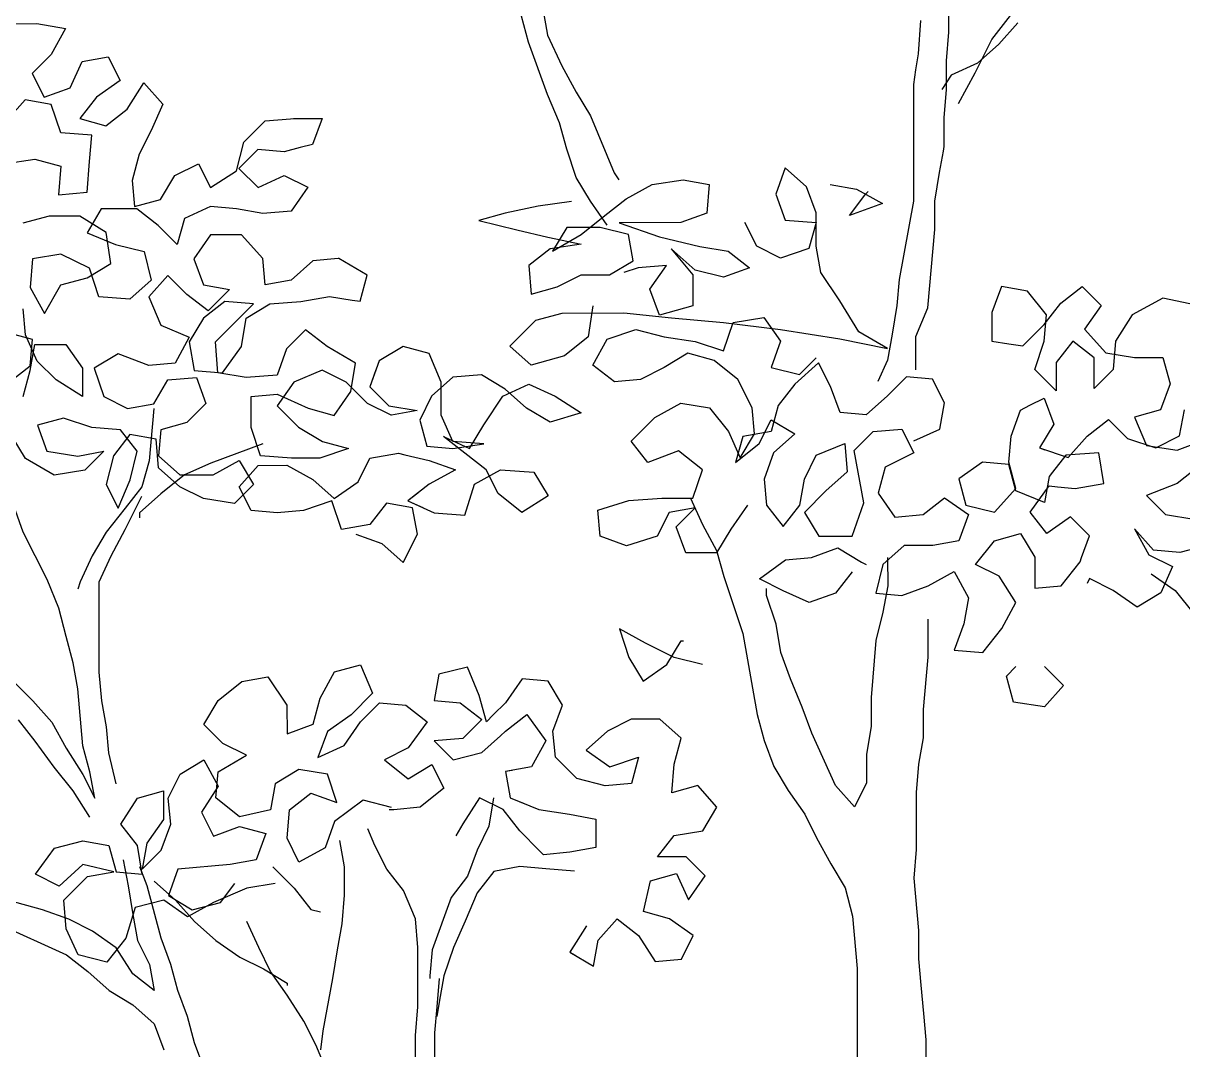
# Model space of a CAD drawing. Header units: millimetres. Extents: x 61831 to 121408, y 302 to 24841.
# Drawn here: x 98009 to 98848, y 6361 to 7103 of the extents above; entities that cross this region are included whole.
import ezdxf

# ---------------------------------------------------------------- set-up
doc = ezdxf.new("R2010")
doc.units = ezdxf.units.MM

# ---------------------------------------------------------------- blocks, each defined once
blk = doc.blocks.new('A$C299802A9')
at = {"color": 66, "true_color": 0x638500}
for p, q in [((1536.16, 3838.86), (1536.01, 4010.75)), ((1515.53, 3847.44), (1513.83, 3823.37)), ((1567.11, 3833.73), (1580.84, 3850.93)), ((1586, 3845.78), (1572.27, 3830.3)), ((1534.46, 3818.23), (1536.16, 3838.86)), ((1555.1, 3809.66), (1567.11, 3833.73)), ((1572.27, 3830.3), (1556.81, 3816.54)), ((1513.83, 3823.37), (1512.06, 3811.8)), ((1534.48, 3797.61), (1534.46, 3818.23)), ((1556.81, 3816.54), (1537.91, 3807.92)), ((1537.91, 3807.92), (1531.04, 3797.6)), ((1543.09, 3787.3), (1555.1, 3809.66)), ((1532.78, 3776.98), (1534.48, 3797.61)), ((1532.8, 3756.35), (1532.78, 3776.98)), ((1532.15, 3752.78), (1532.8, 3756.35)), ((1574.15, 3654.98), (1569.66, 3642.6)), ((1593.06, 3651.56), (1574.15, 3654.98)), ((1606.82, 3634.38), (1593.06, 3651.56)), ((1617.13, 3642.99), (1632.59, 3655.03)), ((1632.59, 3655.03), (1646.35, 3641.29)), ((1605.11, 3627.51), (1617.13, 3642.99)), ((1691.04, 3646.49), (1668.7, 3634.44)), ((1715.11, 3641.36), (1691.04, 3646.49)), ((1605.12, 3615.47), (1606.82, 3634.38)), ((1646.35, 3641.29), (1634.34, 3624.09)), ((1668.7, 3634.44), (1656.69, 3615.52)), ((1589.66, 3612.02), (1605.11, 3627.51)), ((1634.34, 3624.09), (1649.82, 3606.92)), ((1579.55, 3613.57), (1589.66, 3612.02)), ((1598.27, 3594.84), (1605.12, 3615.47)), ((1625.75, 3615.49), (1613.73, 3600.01)), ((1641.23, 3603.47), (1625.75, 3615.49)), ((1656.69, 3615.52), (1654.99, 3594.89)), ((1641.25, 3581.13), (1641.23, 3603.47)), ((1649.82, 3606.92), (1670.45, 3603.5)), ((1670.45, 3603.5), (1691.08, 3603.52)), ((1691.08, 3603.52), (1696.25, 3584.62)), ((1613.75, 3579.38), (1598.27, 3594.84)), ((1613.73, 3600.01), (1613.75, 3579.38)), ((1654.99, 3594.89), (1641.25, 3581.13)), ((1696.25, 3584.62), (1689.39, 3565.7)), ((1594.72, 3568.99), (1605.16, 3574.22)), ((1605.16, 3574.22), (1612.05, 3555.32)), ((1636.12, 3546.75), (1651.58, 3558.79)), ((1651.58, 3558.79), (1665.35, 3545.05)), ((1689.39, 3565.7), (1670.49, 3560.53)), ((1670.49, 3560.53), (1679.1, 3539.91)), ((1703.16, 3546.81), (1706.58, 3565.72)), ((1612.05, 3555.32), (1601.76, 3538.12)), ((1622.39, 3531.26), (1636.12, 3546.75)), ((1665.35, 3545.05), (1685.98, 3538.2)), ((1685.98, 3538.2), (1703.16, 3546.81)), ((1701.45, 3536.49), (1723.79, 3545.11)), ((1601.76, 3538.12), (1622.39, 3531.26)), ((1644.73, 3534.72), (1620.67, 3532.98)), ((1648.19, 3512.38), (1644.73, 3534.72)), ((1679.1, 3539.91), (1701.45, 3536.49)), ((1620.67, 3532.98), (1611.15, 3520.72)), ((1718.65, 3526.2), (1701.47, 3512.43)), ((1614.78, 3510.08), (1627.57, 3508.92)), ((1627.57, 3508.92), (1648.19, 3512.38)), ((1701.47, 3512.43), (1679.14, 3503.81)), ((1679.14, 3503.81), (1692.9, 3490.08)), ((1624.15, 3488.29), (1622.57, 3487.19)), ((1637.91, 3474.56), (1624.15, 3488.29)), ((1692.9, 3490.08), (1713.53, 3486.66)), ((1684.33, 3464.29), (1670.56, 3479.74)), ((1670.56, 3479.74), (1680.89, 3460.84)), ((1632.22, 3458.85), (1637.91, 3474.56)), ((1723.86, 3467.76), (1703.24, 3462.58)), ((1680.89, 3460.84), (1698.09, 3452.27)), ((1703.24, 3462.58), (1684.33, 3464.29)), ((1698.09, 3452.27), (1689.51, 3433.35)), ((1637.94, 3443.62), (1636.22, 3440.18)), ((1655.13, 3435.04), (1637.94, 3443.62)), ((1682.63, 3447.1), (1699.82, 3435.08)), ((1672.33, 3423.02), (1655.13, 3435.04)), ((1689.51, 3433.35), (1672.33, 3423.02)), ((1699.82, 3435.08), (1713.59, 3417.9))]:
    blk.add_line(p, q, dxfattribs=at)
at = {"color": 58, "true_color": 0x4d6600}
for p, q in [((1242.22, 3855.78), (1245.68, 3836.88)), ((1231.93, 3831.71), (1226.76, 3850.61)), ((1245.68, 3836.88), (1256.01, 3814.54)), ((1245.72, 3793.91), (1231.93, 3831.71)), ((1256.01, 3814.54), (1266.34, 3795.64)), ((1512.06, 3811.8), (1510.42, 3801.02)), ((1254.33, 3773.29), (1245.72, 3793.91)), ((1266.34, 3795.64), (1276.67, 3778.46)), ((1510.42, 3801.02), (1510.49, 3716.8)), ((1276.67, 3778.46), (1293.9, 3737.23)), ((1059.58, 3776.36), (1061.81, 3776.55)), ((1061.81, 3776.55), (1082.44, 3776.57)), ((1082.44, 3776.57), (1075.58, 3757.65)), ((1259.5, 3754.38), (1254.33, 3773.29)), ((1075.58, 3757.65), (1066.71, 3755.43)), ((1266.4, 3733.76), (1259.5, 3754.38)), ((1529.38, 3737.44), (1532.15, 3752.78)), ((1293.9, 3737.23), (1297.34, 3732.07)), ((1417.65, 3740.78), (1410.79, 3721.86)), ((1433.13, 3727.04), (1417.65, 3740.78)), ((1525.96, 3716.81), (1529.38, 3737.44)), ((1276.73, 3716.59), (1266.4, 3733.76)), ((1302.51, 3718.33), (1321.41, 3728.66)), ((1321.41, 3728.66), (1343.75, 3732.12)), ((1343.75, 3732.12), (1362.66, 3728.7)), ((1362.66, 3728.7), (1360.96, 3708.07)), ((1440.03, 3708.14), (1433.13, 3727.04)), ((1450.32, 3728.78), (1469.23, 3725.36)), ((1287.05, 3706.28), (1302.51, 3718.33)), ((1410.79, 3721.86), (1417.69, 3702.96)), ((1464.09, 3706.44), (1476.11, 3721.92)), ((1469.23, 3725.36), (1488.15, 3715.06)), ((1476.11, 3721.92), (1477.83, 3723.64)), ((1238.92, 3713.11), (1214.86, 3707.93)), ((1262.98, 3716.57), (1238.92, 3713.11)), ((1288.78, 3699.41), (1276.73, 3716.59)), ((1488.15, 3715.06), (1464.09, 3706.44)), ((1510.49, 3716.8), (1500.23, 3660.07)), ((1525.98, 3696.19), (1525.96, 3716.81)), ((1214.86, 3707.93), (1195.95, 3702.76)), ((1195.95, 3702.76), (1223.46, 3695.91)), ((1269.87, 3692.52), (1287.05, 3706.28)), ((1360.96, 3708.07), (1342.06, 3701.18)), ((1417.69, 3702.96), (1440.03, 3701.27)), ((1440.05, 3684.08), (1440.03, 3708.14)), ((1223.46, 3695.91), (1245.81, 3690.77)), ((1259.56, 3697.66), (1249.26, 3680.46)), ((1283.62, 3697.68), (1259.56, 3697.66)), ((1304.25, 3692.55), (1283.62, 3697.68)), ((1342.06, 3701.18), (1297.37, 3701.13)), ((1297.37, 3701.13), (1326.6, 3690.85)), ((1397.08, 3684.04), (1388.47, 3701.22)), ((1440.03, 3701.27), (1434.89, 3682.35)), ((1520.88, 3639.46), (1525.98, 3696.19)), ((1245.81, 3690.77), (1269.88, 3685.64)), ((1269.88, 3685.64), (1247.54, 3682.18)), ((1249.26, 3680.46), (1269.87, 3692.52)), ((1307.71, 3673.64), (1304.25, 3692.55)), ((1326.6, 3690.85), (1355.82, 3684)), ((1247.54, 3682.18), (1232.08, 3670.14)), ((1352.4, 3666.81), (1335.2, 3682.26)), ((1335.2, 3682.26), (1350.69, 3663.37)), ((1355.82, 3684), (1376.45, 3680.58)), ((1376.45, 3680.58), (1391.94, 3668.56)), ((1414.27, 3675.46), (1397.08, 3684.04)), ((1434.89, 3682.35), (1414.27, 3675.46)), ((1443.5, 3665.17), (1440.05, 3684.08)), ((1094.57, 3675.17), (1094.05, 3675.12)), ((1115.2, 3663.15), (1094.57, 3675.17)), ((1232.08, 3670.14), (1233.82, 3649.51)), ((1290.53, 3663.31), (1307.71, 3673.64)), ((1311.15, 3668.49), (1300.84, 3665.04)), ((1331.77, 3670.23), (1311.15, 3668.49)), ((1319.76, 3653.03), (1331.77, 3670.23)), ((1391.94, 3668.56), (1373.03, 3661.67)), ((1110.06, 3644.24), (1115.2, 3663.15)), ((1252.72, 3654.68), (1269.9, 3663.29)), ((1269.9, 3663.29), (1290.53, 3663.31)), ((1350.69, 3663.37), (1350.71, 3641.02)), ((1373.03, 3661.67), (1352.4, 3666.81)), ((1457.27, 3644.56), (1443.5, 3665.17)), ((1500.23, 3660.07), (1498.53, 3641.16)), ((1233.82, 3649.51), (1252.72, 3654.68)), ((1326.65, 3634.13), (1319.76, 3653.03)), ((1104.25, 3645.13), (1110.06, 3644.24)), ((1471.05, 3622.23), (1457.27, 3644.56)), ((1237.27, 3630.61), (1256.17, 3635.78)), ((1256.17, 3635.78), (1300.87, 3635.82)), ((1278.52, 3640.96), (1275.1, 3618.61)), ((1300.87, 3635.82), (1335.25, 3632.41)), ((1350.71, 3641.02), (1326.65, 3634.13)), ((1498.53, 3641.16), (1495.11, 3620.53)), ((1512.3, 3618.83), (1520.88, 3639.46)), ((1569.66, 3642.6), (1567.29, 3636.06)), ((1567.29, 3636.06), (1567.31, 3615.44)), ((1218.38, 3611.68), (1237.27, 3630.61)), ((1335.25, 3632.41), (1373.06, 3629.01)), ((1373.06, 3629.01), (1414.32, 3623.89)), ((1373.08, 3608.39), (1379.94, 3629.02)), ((1379.94, 3629.02), (1402.28, 3632.48)), ((1402.28, 3632.48), (1414.33, 3615.3)), ((1275.1, 3618.61), (1257.92, 3604.84)), ((1288.85, 3616.9), (1309.47, 3623.8)), ((1309.47, 3623.8), (1330.1, 3618.66)), ((1330.1, 3618.66), (1352.45, 3615.24)), ((1414.32, 3623.89), (1457.3, 3617.06)), ((1491.68, 3610.21), (1471.05, 3622.23)), ((1495.11, 3620.53), (1491.69, 3601.62)), ((1512.32, 3594.76), (1512.3, 3618.83)), ((1141.03, 3611.61), (1123.85, 3601.28)), ((1159.95, 3606.47), (1141.03, 3611.61)), ((1233.86, 3597.94), (1218.38, 3611.68)), ((1278.55, 3597.99), (1288.85, 3616.9)), ((1352.45, 3615.24), (1373.08, 3608.39)), ((1414.33, 3615.3), (1407.47, 3596.38)), ((1457.3, 3617.06), (1491.68, 3610.21)), ((1567.31, 3615.44), (1579.55, 3613.57)), ((1123.85, 3601.28), (1117, 3582.37)), ((1168.56, 3585.85), (1159.95, 3606.47)), ((1257.92, 3604.84), (1233.86, 3597.94)), ((1347.3, 3606.64), (1330.12, 3596.31)), ((1366.21, 3601.5), (1347.3, 3606.64)), ((1383.41, 3587.77), (1366.21, 3601.5)), ((1428.1, 3591.25), (1440.12, 3603.29)), ((1491.69, 3601.62), (1484.83, 3586.14)), ((1294.04, 3585.97), (1278.55, 3597.99)), ((1330.12, 3596.31), (1312.94, 3587.7)), ((1407.47, 3596.38), (1428.1, 3591.25)), ((1441.84, 3599.85), (1424.67, 3584.37)), ((1450.45, 3582.67), (1441.84, 3599.85)), ((1177.15, 3589.3), (1161.69, 3575.53)), ((1168.58, 3561.79), (1168.56, 3585.85)), ((1197.77, 3591.04), (1177.15, 3589.3)), ((1214.97, 3580.74), (1197.77, 3591.04)), ((1213.26, 3575.58), (1232.16, 3584.19)), ((1232.16, 3584.19), (1251.07, 3575.62)), ((1312.94, 3587.7), (1294.04, 3585.97)), ((1393.75, 3567.15), (1383.41, 3587.77)), ((1424.67, 3584.37), (1412.65, 3568.89)), ((1505.45, 3589.6), (1491.71, 3575.84)), ((1524.36, 3587.9), (1505.45, 3589.6)), ((1532.97, 3570.72), (1524.36, 3587.9)), ((1117, 3582.37), (1130.76, 3568.63)), ((1199.53, 3554.94), (1213.26, 3575.58)), ((1230.45, 3567), (1214.97, 3580.74)), ((1251.07, 3575.62), (1269.99, 3563.6)), ((1457.35, 3563.77), (1450.45, 3582.67)), ((1491.71, 3575.84), (1476.26, 3562.07)), ((1130.76, 3568.63), (1151.39, 3565.21)), ((1161.69, 3575.53), (1153.11, 3558.34)), ((1323.28, 3560.21), (1342.18, 3570.54)), ((1342.18, 3570.54), (1362.81, 3567.12)), ((1395.48, 3548.25), (1393.75, 3567.15)), ((1412.65, 3568.89), (1407.51, 3549.98)), ((1529.55, 3551.81), (1532.97, 3570.72)), ((1587.98, 3565.61), (1594.72, 3568.99)), ((1151.39, 3565.21), (1132.63, 3561.78)), ((1177.19, 3542.89), (1168.58, 3561.79)), ((1247.65, 3556.7), (1230.45, 3567)), ((1269.99, 3563.6), (1247.65, 3556.7)), ((1306.11, 3543.01), (1323.28, 3560.21)), ((1362.81, 3567.12), (1376.57, 3549.95)), ((1476.26, 3562.07), (1457.35, 3563.77)), ((1581.12, 3546.7), (1587.98, 3565.61)), ((1153.11, 3558.34), (1158.29, 3539.43)), ((1189.23, 3537.74), (1199.53, 3554.94)), ((1398.93, 3541.37), (1407.51, 3558.57)), ((1407.51, 3558.57), (1424.7, 3548.27)), ((1481.42, 3550.04), (1502.05, 3551.78)), ((1502.05, 3551.78), (1510.66, 3534.6)), ((1510.65, 3543.19), (1529.55, 3551.81)), ((1201.28, 3522.28), (1170.31, 3546.32)), ((1170.31, 3546.32), (1189.23, 3537.74)), ((1199.54, 3541.19), (1177.19, 3542.89)), ((1318.15, 3527.55), (1306.11, 3543.01)), ((1376.57, 3549.95), (1385.19, 3531.05)), ((1386.89, 3546.52), (1381.75, 3527.61)), ((1385.19, 3531.05), (1395.48, 3548.25)), ((1407.51, 3549.98), (1386.89, 3546.52)), ((1424.7, 3548.27), (1409.25, 3534.51)), ((1467.69, 3536.28), (1481.42, 3550.04)), ((1579.42, 3527.79), (1581.12, 3546.7)), ((1158.29, 3539.43), (1177.2, 3537.73)), ((1177.2, 3537.73), (1199.54, 3541.19)), ((1340.49, 3536.16), (1318.15, 3527.55)), ((1357.69, 3522.43), (1340.49, 3536.16)), ((1381.75, 3527.61), (1398.93, 3541.37)), ((1409.25, 3534.51), (1402.39, 3515.59)), ((1440.19, 3532.82), (1460.81, 3541.43)), ((1460.81, 3541.43), (1462.54, 3520.81)), ((1474.6, 3498.47), (1467.69, 3536.28)), ((1510.66, 3534.6), (1490.04, 3524.27)), ((1603.97, 3541.82), (1601.76, 3538.12)), ((1601.76, 3538.12), (1605.67, 3536.82)), ((1142.37, 3533.18), (1160.02, 3529.12)), ((1160.02, 3529.12), (1178.93, 3522.26)), ((1431.61, 3515.62), (1440.19, 3532.82)), ((1560.51, 3527.77), (1543.33, 3515.72)), ((1579.42, 3526.07), (1560.51, 3527.77)), ((1584.59, 3508.88), (1579.42, 3527.79)), ((1584.6, 3507.17), (1579.42, 3526.07)), ((1178.93, 3522.26), (1160.03, 3511.93)), ((1192.69, 3511.96), (1211.59, 3522.29)), ((1209.89, 3505.1), (1201.28, 3522.28)), ((1211.59, 3522.29), (1235.65, 3520.6)), ((1235.65, 3520.6), (1245.98, 3503.42)), ((1350.83, 3501.8), (1357.69, 3522.43)), ((1462.54, 3520.81), (1447.09, 3507.04)), ((1490.04, 3524.27), (1484.9, 3505.36)), ((1608.65, 3517.5), (1605.23, 3498.59)), ((1611.15, 3520.72), (1608.65, 3517.5)), ((1160.03, 3511.93), (1144.57, 3499.89)), ((1185.84, 3489.61), (1192.69, 3511.96)), ((1402.39, 3515.59), (1404.12, 3496.69)), ((1428.19, 3496.71), (1431.61, 3515.62)), ((1543.33, 3515.72), (1548.51, 3496.82)), ((1569.14, 3491.68), (1584.59, 3508.88)), ((1594.92, 3491.71), (1608.66, 3510.63)), ((1608.66, 3510.63), (1614.78, 3510.08)), ((1227.09, 3491.37), (1209.89, 3505.1)), ((1245.98, 3503.42), (1227.09, 3491.37)), ((1282.09, 3493.14), (1304.43, 3500.03)), ((1304.43, 3500.03), (1328.49, 3501.78)), ((1328.49, 3501.78), (1350.83, 3501.8)), ((1349.12, 3501.79), (1357.73, 3482.89)), ((1447.09, 3507.04), (1431.63, 3491.56)), ((1484.9, 3505.36), (1496.95, 3488.18)), ((1517.58, 3489.92), (1533.03, 3501.96)), ((1533.03, 3501.96), (1550.23, 3489.95)), ((1605.23, 3498.59), (1584.6, 3507.17)), ((1144.57, 3499.89), (1163.49, 3491.31)), ((1283.82, 3474.23), (1282.09, 3493.14)), ((1352.56, 3494.92), (1333.66, 3491.47)), ((1338.82, 3481.16), (1352.56, 3494.92)), ((1390.37, 3496.68), (1378.36, 3479.48)), ((1404.12, 3496.69), (1416.17, 3481.23)), ((1416.17, 3481.23), (1428.19, 3496.71)), ((1466.02, 3474.4), (1474.6, 3498.47)), ((1548.51, 3496.82), (1569.14, 3491.68)), ((1606.97, 3476.25), (1594.92, 3491.71)), ((1163.49, 3491.31), (1185.84, 3489.61)), ((1333.66, 3491.47), (1325.08, 3474.27)), ((1431.63, 3491.56), (1441.96, 3474.38)), ((1496.95, 3488.18), (1517.58, 3489.92)), ((1550.23, 3489.95), (1543.38, 3471.03)), ((1622.57, 3487.19), (1606.97, 3476.25)), ((1345.71, 3462.26), (1338.82, 3481.16)), ((1357.73, 3482.89), (1368.06, 3464)), ((1378.36, 3479.48), (1368.06, 3462.28)), ((1569.16, 3471.06), (1588.06, 3476.23)), ((1588.06, 3476.23), (1598.39, 3459.05)), ((1302.74, 3467.37), (1283.82, 3474.23)), ((1325.08, 3474.27), (1302.74, 3467.37)), ((1441.96, 3474.38), (1466.02, 3474.4)), ((1503.84, 3467.56), (1488.39, 3453.79)), ((1524.47, 3467.58), (1503.84, 3467.56)), ((1543.38, 3471.03), (1524.47, 3467.58)), ((1555.42, 3453.85), (1569.16, 3471.06)), ((1368.06, 3462.28), (1345.71, 3462.26)), ((1368.06, 3464), (1373.23, 3445.09)), ((1417.91, 3457.17), (1436.82, 3458.9)), ((1436.82, 3458.9), (1455.72, 3465.8)), ((1455.72, 3465.8), (1472.92, 3455.5)), ((1491.82, 3458.95), (1491.84, 3438.33)), ((1598.39, 3459.05), (1598.41, 3436.71)), ((1631.05, 3455.64), (1632.22, 3458.85)), ((1399.02, 3443.4), (1417.91, 3457.17)), ((1472.92, 3455.5), (1476.36, 3453.78)), ((1488.39, 3453.79), (1483.25, 3433.16)), ((1572.62, 3445.28), (1555.42, 3453.85)), ((1617.32, 3438.44), (1631.05, 3455.64)), ((1373.23, 3445.09), (1387.02, 3403.85)), ((1416.21, 3434.82), (1399.02, 3443.4)), ((1466.05, 3448.62), (1454.03, 3433.14)), ((1521.06, 3438.35), (1539.96, 3448.68)), ((1539.96, 3448.68), (1550.29, 3429.79)), ((1584.67, 3426.38), (1572.62, 3445.28)), ((1637.62, 3442.98), (1636.22, 3440.18)), ((1404.18, 3431.37), (1404.18, 3436.53)), ((1435.13, 3426.24), (1416.21, 3434.82)), ((1454.03, 3433.14), (1435.13, 3426.24)), ((1483.25, 3433.16), (1502.16, 3431.46)), ((1491.84, 3438.33), (1488.42, 3419.42)), ((1502.16, 3431.46), (1521.06, 3438.35)), ((1598.41, 3436.71), (1617.32, 3438.44)), ((1411.08, 3410.75), (1404.18, 3431.37)), ((1550.29, 3429.79), (1546.87, 3410.88)), ((1574.37, 3407.46), (1584.67, 3426.38)), ((1488.42, 3419.42), (1483.28, 3398.79)), ((1414.54, 3390.13), (1411.08, 3410.75)), ((1521.11, 3386.79), (1521.08, 3414.29)), ((1546.87, 3410.88), (1540.01, 3391.96)), ((1316.55, 3396.91), (1297.64, 3407.21)), ((1297.64, 3407.21), (1304.53, 3386.59)), ((1387.02, 3403.85), (1390.48, 3384.95)), ((1560.64, 3390.26), (1574.37, 3407.46)), ((1337.19, 3386.62), (1316.55, 3396.91)), ((1332.04, 3381.46), (1342.34, 3398.66)), ((1342.34, 3398.66), (1344.05, 3398.66)), ((1483.28, 3398.79), (1479.88, 3357.53)), ((1540.01, 3391.96), (1560.64, 3390.26)), ((1304.53, 3386.59), (1314.86, 3369.41)), ((1357.82, 3381.48), (1337.19, 3386.62)), ((1390.48, 3384.95), (1393.93, 3364.33)), ((1421.43, 3371.23), (1414.54, 3390.13)), ((1517.7, 3348.97), (1521.11, 3386.79)), ((1314.86, 3369.41), (1332.04, 3381.46)), ((1577.84, 3373.09), (1584.71, 3379.97)), ((1605.34, 3379.99), (1619.1, 3366.25)), ((1227.2, 3371.05), (1215.18, 3353.85)), ((1246.11, 3369.35), (1227.2, 3371.05)), ((1256.43, 3352.17), (1246.11, 3369.35)), ((1430.04, 3350.61), (1421.43, 3371.23)), ((1583.02, 3354.19), (1577.84, 3373.09)), ((1619.1, 3366.25), (1605.36, 3350.77)), ((1393.93, 3364.33), (1397.39, 3345.42)), ((1479.88, 3357.53), (1479.9, 3336.9)), ((1215.18, 3353.85), (1206.41, 3345.06)), ((1249.58, 3333.25), (1256.43, 3352.17)), ((1436.93, 3331.71), (1430.04, 3350.61)), ((1517.72, 3328.34), (1517.7, 3348.97)), ((1605.36, 3350.77), (1583.02, 3354.19)), ((1215.2, 3333.22), (1230.66, 3345.27)), ((1230.66, 3345.27), (1244.43, 3326.37)), ((1306.29, 3341.9), (1289.11, 3333.29)), ((1326.92, 3341.92), (1306.29, 3341.9)), ((1342.4, 3328.18), (1326.92, 3341.92)), ((1397.39, 3345.42), (1402.56, 3326.52)), ((1211.56, 3329.94), (1215.2, 3333.22)), ((1251.31, 3314.35), (1249.58, 3333.25)), ((1289.11, 3333.29), (1273.65, 3319.53)), ((1479.9, 3336.9), (1476.48, 3316.27)), ((1244.43, 3326.37), (1234.13, 3307.46)), ((1337.26, 3309.27), (1342.4, 3328.18)), ((1402.56, 3326.52), (1409.45, 3307.62)), ((1454.16, 3293.91), (1436.93, 3331.71)), ((1514.3, 3309.43), (1517.72, 3328.34)), ((1273.65, 3319.53), (1290.85, 3307.51)), ((1476.48, 3316.27), (1476.5, 3295.65)), ((1234.13, 3307.46), (1215.23, 3304)), ((1266.8, 3298.89), (1251.31, 3314.35)), ((1290.85, 3307.51), (1311.47, 3314.4)), ((1311.47, 3314.4), (1306.33, 3295.49)), ((1335.56, 3288.64), (1337.26, 3309.27)), ((1409.45, 3307.62), (1419.78, 3290.44)), ((1512.6, 3288.8), (1514.3, 3309.43)), ((1215.23, 3304), (1218.68, 3285.1)), ((1287.43, 3293.76), (1266.8, 3298.89)), ((1306.33, 3295.49), (1287.43, 3293.76)), ((1354.46, 3293.82), (1335.56, 3288.64)), ((1368.23, 3278.36), (1354.46, 3293.82)), ((1419.78, 3290.44), (1431.83, 3273.26)), ((1467.92, 3278.45), (1454.16, 3293.91)), ((1476.5, 3295.65), (1467.92, 3278.45)), ((1218.68, 3285.1), (1239.32, 3276.52)), ((1512.64, 3247.55), (1512.6, 3288.8)), ((1239.32, 3276.52), (1261.66, 3273.11)), ((1357.93, 3261.16), (1368.23, 3278.36)), ((1261.66, 3273.11), (1280.57, 3269.68)), ((1280.57, 3269.68), (1280.59, 3249.06)), ((1431.83, 3273.26), (1440.44, 3256.08)), ((1325.29, 3242.22), (1337.31, 3257.7)), ((1337.31, 3257.7), (1357.93, 3261.16)), ((1280.59, 3249.06), (1261.69, 3245.6)), ((1440.44, 3256.08), (1450.77, 3237.18)), ((1242.78, 3243.87), (1239.86, 3246.78)), ((1261.69, 3245.6), (1242.78, 3243.87)), ((1345.92, 3242.24), (1325.29, 3242.22)), ((1359.68, 3228.5), (1345.92, 3242.24)), ((1510.94, 3226.92), (1512.64, 3247.55)), ((1244.51, 3233.56), (1244.36, 3233.57)), ((1265.14, 3231.86), (1244.51, 3233.56)), ((1450.77, 3237.18), (1461.1, 3220)), ((1315.01, 3202.68), (1320.15, 3225.03)), ((1320.15, 3225.03), (1339.05, 3230.2)), ((1339.05, 3230.2), (1347.66, 3211.31)), ((1347.66, 3211.31), (1359.68, 3228.5)), ((1514.41, 3189.11), (1510.94, 3226.92)), ((1461.1, 3220), (1466.28, 3199.38)), ((1333.92, 3197.54), (1315.01, 3202.68)), ((1466.28, 3199.38), (1469.75, 3161.57)), ((1273.77, 3192.33), (1261.75, 3173.41)), ((1282.37, 3182.02), (1296.11, 3197.51)), ((1296.11, 3197.51), (1311.59, 3185.49)), ((1351.12, 3185.53), (1333.92, 3197.54)), ((1278.95, 3163.11), (1282.37, 3182.02)), ((1311.59, 3185.49), (1323.64, 3166.59)), ((1342.55, 3168.33), (1351.12, 3185.53)), ((1514.43, 3168.49), (1514.41, 3189.11)), ((1261.75, 3173.41), (1278.95, 3163.11)), ((1323.64, 3166.59), (1342.55, 3168.33)), ((1516.17, 3149.58), (1514.43, 3168.49)), ((1469.75, 3161.57), (1469.85, 3053.28)), ((1517.91, 3128.96), (1516.17, 3149.58)), ((1519.64, 3110.05), (1517.91, 3128.96)), ((1519.7, 3048.17), (1519.64, 3110.05))]:
    blk.add_line(p, q, dxfattribs=at)
at = {"color": 68, "true_color": 0x415700}
for p, q in [((855.49, 3845.11), (876.11, 3845.13)), ((876.11, 3845.13), (896.74, 3841.71)), ((896.74, 3841.71), (886.45, 3822.8)), ((886.45, 3822.8), (872.71, 3809.03)), ((908.8, 3817.66), (927.7, 3821.12)), ((927.7, 3821.12), (936.31, 3803.94)), ((900.22, 3798.75), (908.8, 3817.66)), ((872.71, 3809.03), (881.32, 3791.85)), ((936.31, 3803.94), (919.14, 3791.89)), ((941.49, 3783.31), (953.5, 3802.23)), ((953.5, 3802.23), (967.27, 3786.78)), ((881.32, 3791.85), (900.22, 3798.75)), ((867.57, 3790.12), (853.83, 3774.64)), ((886.48, 3786.7), (867.57, 3790.12)), ((893.38, 3766.08), (886.48, 3786.7)), ((919.14, 3791.89), (907.12, 3776.41)), ((967.27, 3786.78), (958.69, 3767.86)), ((926.03, 3771.27), (941.49, 3783.31)), ((907.12, 3776.41), (926.03, 3771.27)), ((1025.73, 3759.33), (1041.19, 3774.81)), ((1041.19, 3774.81), (1059.58, 3776.36)), ((915.72, 3764.38), (893.38, 3766.08)), ((914.02, 3745.47), (915.72, 3764.38)), ((958.69, 3767.86), (950.11, 3750.66)), ((1020.6, 3738.7), (1025.73, 3759.33)), ((1036.05, 3754.18), (1022.31, 3740.42)), ((1054.96, 3752.48), (1036.05, 3754.18)), ((1066.71, 3755.43), (1054.96, 3752.48)), ((852.14, 3743.7), (874.49, 3747.16)), ((874.49, 3747.16), (893.4, 3742.02)), ((912.32, 3723.13), (914.02, 3745.47)), ((950.11, 3750.66), (944.97, 3731.75)), ((975.91, 3735.22), (993.09, 3743.83)), ((993.09, 3743.83), (1001.7, 3726.65)), ((893.4, 3742.02), (891.7, 3721.39)), ((965.61, 3718.02), (975.91, 3735.22)), ((1001.7, 3726.65), (1020.6, 3738.7)), ((1022.31, 3740.42), (1036.08, 3726.68)), ((1036.08, 3726.68), (1054.98, 3735.29)), ((1054.98, 3735.29), (1072.17, 3726.71)), ((944.97, 3731.75), (946.71, 3712.85)), ((1072.17, 3726.71), (1060.16, 3709.51)), ((891.7, 3721.39), (912.32, 3723.13)), ((922.65, 3711.1), (912.35, 3693.91)), ((948.43, 3711.13), (922.65, 3711.1)), ((946.71, 3712.85), (965.61, 3718.02)), ((963.91, 3699.11), (948.43, 3711.13)), ((1001.71, 3712.9), (982.81, 3704.28)), ((1020.62, 3711.19), (1001.71, 3712.9)), ((1039.53, 3707.77), (1020.62, 3711.19)), ((884.84, 3705.91), (865.93, 3700.74)), ((907.18, 3705.93), (884.84, 3705.91)), ((926.1, 3693.92), (907.18, 3705.93)), ((982.81, 3704.28), (977.67, 3685.37)), ((1060.16, 3709.51), (1039.53, 3707.77)), ((912.35, 3693.91), (932.98, 3685.33)), ((929.56, 3671.58), (926.1, 3693.92)), ((977.67, 3685.37), (963.91, 3699.11)), ((932.98, 3685.33), (953.61, 3680.19)), ((1001.73, 3692.27), (989.72, 3675.07)), ((1024.08, 3692.29), (1001.73, 3692.27)), ((1039.56, 3675.12), (1024.08, 3692.29)), ((893.46, 3678.42), (872.83, 3674.96)), ((914.09, 3668.13), (893.46, 3678.42)), ((953.61, 3680.19), (958.79, 3659.57)), ((872.83, 3674.96), (871.13, 3654.34)), ((912.38, 3661.25), (929.56, 3671.58)), ((920.99, 3647.51), (914.09, 3668.13)), ((989.72, 3675.07), (996.61, 3656.17)), ((1041.3, 3656.21), (1039.56, 3675.12)), ((1075.66, 3673.43), (1060.2, 3659.66)), ((1094.05, 3675.12), (1075.66, 3673.43)), ((893.48, 3656.07), (912.38, 3661.25)), ((958.79, 3659.57), (943.33, 3645.81)), ((970.82, 3663.02), (957.08, 3647.54)), ((984.58, 3649.28), (970.82, 3663.02)), ((1060.2, 3659.66), (1041.3, 3656.21)), ((871.13, 3654.34), (881.46, 3635.44)), ((881.46, 3635.44), (893.48, 3656.07)), ((996.61, 3656.17), (1015.52, 3652.75)), ((1015.52, 3652.75), (1000.06, 3637.26)), ((943.33, 3645.81), (920.99, 3647.51)), ((957.08, 3647.54), (965.7, 3626.92)), ((1000.06, 3637.26), (984.58, 3649.28)), ((1012.09, 3644.15), (996.63, 3632.1)), ((1032.72, 3642.45), (1012.09, 3644.15)), ((1044.75, 3642.46), (1067.09, 3644.2)), ((1067.09, 3644.2), (1087.72, 3647.66)), ((1087.72, 3647.66), (1104.25, 3645.13)), ((867.73, 3619.95), (865.99, 3638.86)), ((1005.24, 3614.92), (1032.72, 3642.45)), ((1027.57, 3632.13), (1044.75, 3642.46)), ((965.7, 3626.92), (986.33, 3618.34)), ((996.63, 3632.1), (986.33, 3614.91)), ((1024.15, 3611.5), (1027.57, 3632.13)), ((872.89, 3616.52), (853.97, 3621.66)), ((876.34, 3601.06), (867.73, 3619.95)), ((986.33, 3618.34), (976.03, 3599.43)), ((1070.55, 3623.58), (1056.81, 3609.81)), ((1086.03, 3611.56), (1070.55, 3623.58)), ((871.18, 3597.61), (872.89, 3616.52)), ((871.19, 3594.18), (874.61, 3613.09)), ((874.61, 3613.09), (896.95, 3613.11)), ((896.95, 3613.11), (909, 3595.93)), ((986.33, 3614.91), (989.79, 3594.28)), ((1006.98, 3592.58), (1005.24, 3614.92)), ((1010.42, 3592.58), (1024.15, 3611.5)), ((1056.81, 3609.81), (1049.95, 3590.9)), ((1106.67, 3599.55), (1086.03, 3611.56)), ((890.1, 3587.32), (876.34, 3601.06)), ((934.77, 3606.27), (917.6, 3595.94)), ((957.13, 3597.69), (934.77, 3606.27)), ((855.73, 3585.57), (871.18, 3597.61)), ((866.05, 3575.26), (871.19, 3594.18)), ((909, 3595.93), (909.02, 3575.3)), ((917.6, 3595.94), (924.49, 3575.32)), ((976.03, 3599.43), (957.13, 3597.69)), ((989.79, 3594.28), (1010.42, 3592.58)), ((1027.61, 3589.16), (1006.98, 3592.58)), ((1082.61, 3594.37), (1061.99, 3585.76)), ((1099.8, 3585.79), (1082.61, 3594.37)), ((1103.25, 3578.92), (1106.67, 3599.55)), ((1121.44, 3594.64), (1117, 3582.37)), ((909.02, 3575.3), (890.1, 3587.32)), ((960.59, 3570.19), (970.89, 3587.39)), ((970.89, 3587.39), (991.51, 3589.13)), ((991.51, 3589.13), (998.41, 3570.23)), ((1049.95, 3590.9), (1027.61, 3589.16)), ((1061.99, 3585.76), (1049.97, 3568.56)), ((1115.29, 3570.33), (1099.8, 3585.79)), ((1031.06, 3575.41), (1049.97, 3577.15)), ((1049.97, 3577.15), (1072.32, 3566.86)), ((1091.23, 3561.72), (1103.25, 3578.92)), ((1117, 3582.37), (1130.06, 3569.33)), ((924.49, 3575.32), (941.69, 3566.74)), ((941.69, 3566.74), (960.59, 3570.19)), ((998.41, 3570.23), (984.67, 3556.46)), ((1031.08, 3553.07), (1031.06, 3575.41)), ((1049.97, 3568.56), (1065.46, 3553.1)), ((1132.48, 3561.76), (1115.29, 3570.33)), ((895.28, 3559.82), (876.38, 3554.65)), ((915.92, 3552.96), (895.28, 3559.82)), ((960.59, 3566.76), (957.19, 3528.94)), ((1072.32, 3566.86), (1091.23, 3561.72)), ((1132.63, 3561.78), (1132.48, 3561.76)), ((876.38, 3554.65), (883.27, 3535.74)), ((936.54, 3551.26), (915.92, 3552.96)), ((948.59, 3535.8), (936.54, 3551.26)), ((965.76, 3551.29), (964.06, 3532.38)), ((984.67, 3556.46), (965.76, 3551.29)), ((1037.97, 3532.45), (1031.08, 3553.07)), ((1065.46, 3553.1), (1082.66, 3542.8)), ((867.81, 3530.57), (857.48, 3547.75)), ((943.42, 3547.83), (931.4, 3532.35)), ((962.33, 3544.41), (943.42, 3547.83)), ((964.07, 3523.79), (962.33, 3544.41)), ((1082.66, 3542.8), (1101.57, 3537.66)), ((883.27, 3535.74), (905.62, 3532.33)), ((905.62, 3532.33), (924.53, 3535.78)), ((924.53, 3535.78), (910.79, 3522.02)), ((943.45, 3515.17), (948.59, 3535.8)), ((1039.69, 3541.04), (1001.88, 3527.26)), ((1101.57, 3537.66), (1080.95, 3530.77)), ((1117.04, 3530.8), (1137.67, 3534.26)), ((1137.67, 3534.26), (1142.37, 3533.18)), ((888.45, 3518.56), (867.81, 3530.57)), ((931.4, 3532.35), (926.27, 3511.72)), ((957.19, 3528.94), (952.05, 3510.02)), ((964.06, 3532.38), (979.55, 3518.64)), ((1001.88, 3527.26), (982.98, 3518.65)), ((1003.61, 3518.67), (1022.51, 3529)), ((1022.51, 3529), (1032.84, 3511.82)), ((1022.52, 3510.09), (1036.26, 3525.57)), ((1036.26, 3525.57), (1056.89, 3525.59)), ((1060.32, 3530.75), (1037.97, 3532.45)), ((1056.89, 3525.59), (1075.8, 3515.29)), ((1080.95, 3530.77), (1060.32, 3530.75)), ((1108.46, 3513.61), (1117.04, 3530.8)), ((910.79, 3522.02), (888.45, 3518.56)), ((979.55, 3510.05), (964.07, 3523.79)), ((982.98, 3518.65), (965.81, 3504.88)), ((979.55, 3518.64), (1003.61, 3518.67)), ((926.27, 3511.72), (934.88, 3494.54)), ((934.88, 3494.54), (943.45, 3515.17)), ((952.05, 3510.02), (940.03, 3494.54)), ((996.75, 3501.47), (979.55, 3510.05)), ((1032.84, 3511.82), (1019.1, 3498.05)), ((1031.13, 3492.91), (1022.52, 3510.09)), ((1075.8, 3515.29), (1091.29, 3501.56)), ((1091.29, 3501.56), (1108.46, 3513.61)), ((940.05, 3479.07), (952.06, 3503.15)), ((965.81, 3504.88), (950.35, 3491.12)), ((1019.1, 3498.05), (996.75, 3501.47)), ((1151.79, 3505.51), (1144.57, 3499.89)), ((866.14, 3477.29), (859.25, 3496.19)), ((940.03, 3494.54), (926.3, 3477.34)), ((1050.04, 3491.21), (1031.13, 3492.91)), ((1068.95, 3492.94), (1050.04, 3491.21)), ((1089.57, 3499.84), (1068.95, 3492.94)), ((1096.46, 3479.22), (1089.57, 3499.84)), ((1129.11, 3498.15), (1117.09, 3482.67)), ((1148.02, 3494.73), (1129.11, 3498.15)), ((1144.57, 3499.89), (1155.36, 3494.99)), ((1151.47, 3475.83), (1148.02, 3494.73)), ((950.35, 3491.12), (950.35, 3487.68)), ((883.36, 3442.93), (866.14, 3477.29)), ((926.3, 3477.34), (916, 3460.14)), ((929.75, 3460.16), (940.05, 3479.07)), ((1117.09, 3482.67), (1096.46, 3479.22)), ((1106.78, 3475.79), (1125.69, 3468.93)), ((1141.18, 3455.19), (1151.47, 3475.83)), ((1125.69, 3468.93), (1141.18, 3455.19)), ((916, 3460.14), (907.42, 3441.23)), ((921.18, 3441.24), (929.75, 3460.16)), ((891.97, 3422.31), (883.36, 3442.93)), ((907.42, 3441.23), (905.71, 3436.07)), ((921.23, 3375.93), (921.18, 3441.24)), ((897.15, 3401.69), (891.97, 3422.31)), ((902.32, 3382.78), (897.15, 3401.69)), ((905.78, 3363.88), (902.32, 3382.78)), ((922.97, 3355.3), (921.23, 3375.93)), ((1081.11, 3357.16), (1091.4, 3376.08)), ((1091.4, 3376.08), (1110.3, 3381.26)), ((1110.3, 3381.26), (1118.92, 3360.64)), ((1167.03, 3374.43), (1163.61, 3355.52)), ((1187.65, 3379.61), (1167.03, 3374.43)), ((1196.27, 3358.99), (1187.65, 3379.61)), ((859.36, 3368.99), (873.13, 3355.26)), ((1007.2, 3355.38), (1024.37, 3369.14)), ((1024.37, 3369.14), (1043.28, 3372.6)), ((1043.28, 3372.6), (1057.05, 3351.99)), ((909.25, 3322.63), (905.78, 3363.88)), ((1118.92, 3360.64), (1103.46, 3345.15)), ((1201.44, 3340.09), (1196.27, 3358.99)), ((873.13, 3355.26), (886.89, 3339.8)), ((926.43, 3336.4), (922.97, 3355.3)), ((996.9, 3338.18), (1007.2, 3355.38)), ((1057.05, 3351.99), (1057.07, 3331.36)), ((1075.97, 3338.25), (1081.11, 3357.16)), ((1110.34, 3340), (1124.08, 3353.77)), ((1124.08, 3353.77), (1142.99, 3352.06)), ((1142.99, 3352.06), (1158.47, 3340.05)), ((1163.61, 3355.52), (1182.52, 3353.82)), ((1182.52, 3353.82), (1198, 3341.8)), ((874.87, 3326.04), (862.83, 3341.49)), ((1103.46, 3345.15), (1086.28, 3333.1)), ((1198, 3341.8), (1184.26, 3328.04)), ((1206.41, 3345.06), (1201.44, 3340.09)), ((886.89, 3339.8), (897.22, 3320.9)), ((928.16, 3317.49), (926.43, 3336.4)), ((1010.66, 3324.44), (996.9, 3338.18)), ((1057.07, 3331.36), (1075.97, 3338.25)), ((1086.28, 3333.1), (1079.43, 3314.19)), ((1098.33, 3322.8), (1110.34, 3340)), ((1158.47, 3340.05), (1144.74, 3321.13)), ((888.64, 3307.14), (874.87, 3326.04)), ((1027.86, 3315.86), (1010.66, 3324.44)), ((1184.26, 3328.04), (1163.64, 3326.3)), ((1163.64, 3326.3), (1177.4, 3312.56)), ((1198.02, 3317.74), (1211.56, 3329.94)), ((897.22, 3320.9), (909.27, 3302)), ((914.43, 3303.73), (909.25, 3322.63)), ((933.34, 3295.15), (928.16, 3317.49)), ((1007.24, 3303.81), (1027.86, 3315.86)), ((1079.43, 3314.19), (1098.33, 3322.8)), ((1144.74, 3321.13), (1127.56, 3312.52)), ((1177.4, 3312.56), (1198.02, 3317.74)), ((902.41, 3289.97), (888.64, 3307.14)), ((979.74, 3302.07), (996.92, 3312.4)), ((996.92, 3312.4), (1007.25, 3293.5)), ((1127.56, 3312.52), (1144.76, 3298.78)), ((1144.76, 3298.78), (1161.94, 3309.11)), ((1161.94, 3309.11), (1170.55, 3291.93)), ((909.27, 3302), (917.88, 3284.82)), ((917.88, 3284.82), (914.43, 3303.73)), ((971.17, 3284.87), (979.74, 3302.07)), ((1005.54, 3284.9), (1007.24, 3303.81)), ((1065.68, 3305.58), (1048.5, 3295.26)), ((1086.31, 3302.17), (1065.68, 3305.58)), ((1093.21, 3281.55), (1086.31, 3302.17)), ((1220.08, 3304.89), (1215.23, 3304)), ((1215.23, 3304), (1218.68, 3285.1)), ((1007.25, 3293.5), (995.24, 3274.58)), ((1048.5, 3295.26), (1045.08, 3276.34)), ((1170.55, 3291.93), (1153.37, 3278.16)), ((914.46, 3271.07), (902.41, 3289.97)), ((936.81, 3265.93), (948.82, 3284.85)), ((948.82, 3284.85), (967.72, 3290.02)), ((967.72, 3290.02), (967.74, 3269.4)), ((972.9, 3265.97), (971.17, 3284.87)), ((1022.74, 3271.17), (1005.54, 3284.9)), ((1058.83, 3276.36), (1074.29, 3288.4)), ((1074.29, 3288.4), (1093.21, 3281.55)), ((1112.11, 3283.28), (1091.5, 3267.79)), ((1132.74, 3278.14), (1112.11, 3283.28)), ((1196.34, 3285.08), (1184.32, 3266.16)), ((1213.53, 3276.5), (1196.34, 3285.08)), ((1206.65, 3285.09), (1203.23, 3264.46)), ((1218.68, 3285.1), (1228.16, 3281.16)), ((995.24, 3274.58), (1003.85, 3257.4)), ((1045.08, 3276.34), (1022.74, 3271.17)), ((1057.13, 3255.73), (1058.83, 3276.36)), ((1134.46, 3276.43), (1131.03, 3276.42)), ((1153.37, 3278.16), (1134.46, 3276.43)), ((1225.58, 3261.04), (1213.53, 3276.5)), ((948.85, 3250.47), (936.81, 3265.93)), ((967.74, 3269.4), (955.73, 3252.2)), ((966.04, 3247.05), (972.9, 3265.97)), ((1091.5, 3267.79), (1084.64, 3248.88)), ((1184.32, 3266.16), (1179.17, 3257.56)), ((1003.85, 3257.4), (1022.75, 3264.29)), ((1022.75, 3264.29), (1041.66, 3259.15)), ((1041.66, 3259.15), (1034.8, 3240.24)), ((1120.74, 3250.63), (1115.57, 3262.66)), ((1203.23, 3264.46), (1194.65, 3247.26)), ((1239.86, 3246.78), (1225.58, 3261.04)), ((874.96, 3229.78), (888.69, 3248.7)), ((888.69, 3248.7), (909.31, 3253.88)), ((909.31, 3253.88), (928.23, 3250.45)), ((928.23, 3250.45), (933.4, 3231.55)), ((952.31, 3229.85), (948.85, 3250.47)), ((955.73, 3252.2), (952.3, 3233.29)), ((1065.74, 3238.55), (1057.13, 3255.73)), ((1084.64, 3248.88), (1065.74, 3238.55)), ((1094.95, 3254.05), (1098.41, 3235.14)), ((1129.35, 3233.45), (1120.74, 3250.63)), ((938.55, 3240.15), (942, 3221.25)), ((952.3, 3233.29), (966.04, 3247.05)), ((1034.8, 3240.24), (1015.9, 3236.78)), ((1194.65, 3247.26), (1187.79, 3228.35)), ((909.33, 3236.69), (892.16, 3221.2)), ((931.68, 3231.55), (909.33, 3236.69)), ((912.78, 3228.1), (931.68, 3231.55)), ((933.4, 3231.55), (952.31, 3229.85)), ((955.75, 3221.26), (950.58, 3235.01)), ((978.09, 3233.31), (971.23, 3214.4)), ((1015.9, 3236.78), (978.09, 3233.31)), ((1046.84, 3235.09), (1062.32, 3219.64)), ((1098.41, 3235.14), (1098.43, 3214.51)), ((1141.39, 3217.99), (1129.35, 3233.45)), ((1206.7, 3231.8), (1194.68, 3216.32)), ((1225.6, 3235.26), (1206.7, 3231.8)), ((1244.36, 3233.57), (1225.6, 3235.26)), ((892.16, 3221.2), (874.96, 3229.78)), ((895.6, 3210.89), (912.78, 3228.1)), ((960.91, 3224.7), (976.39, 3210.97)), ((1009.05, 3209.28), (1019.35, 3223.04)), ((1048.57, 3223.06), (1027.95, 3219.61)), ((1187.79, 3228.35), (1175.78, 3212.87)), ((942, 3221.25), (945.46, 3200.62)), ((966.1, 3183.45), (955.75, 3221.26)), ((1027.95, 3219.61), (1003.89, 3209.27)), ((1062.32, 3219.64), (1074.37, 3204.18)), ((1150.01, 3197.37), (1141.39, 3217.99)), ((1194.68, 3216.32), (1186.1, 3195.69)), ((880.14, 3204), (842.32, 3214.28)), ((897.34, 3190.27), (895.6, 3210.89)), ((967.8, 3210.96), (947.17, 3205.78)), ((984.99, 3198.94), (967.8, 3210.96)), ((971.23, 3214.4), (988.43, 3204.1)), ((976.39, 3210.97), (990.15, 3195.51)), ((1003.89, 3209.27), (984.99, 3198.94)), ((988.43, 3204.1), (1009.05, 3209.28)), ((1098.43, 3214.51), (1096.73, 3193.89)), ((1175.78, 3212.87), (1162.06, 3175.04)), ((899.05, 3197.14), (880.14, 3204)), ((947.17, 3205.78), (940.32, 3183.43)), ((945.46, 3200.62), (948.91, 3181.72)), ((1074.37, 3204.18), (1081.25, 3202.47)), ((840.61, 3197.09), (897.36, 3171.36)), ((905.95, 3171.37), (897.34, 3190.27)), ((916.25, 3188.56), (899.05, 3197.14)), ((990.15, 3195.51), (1005.64, 3181.77)), ((1036.58, 3176.64), (1027.97, 3195.54)), ((1096.73, 3193.89), (1093.3, 3174.98)), ((1151.74, 3176.75), (1150.01, 3197.37)), ((1186.1, 3195.69), (1177.53, 3176.77)), ((933.45, 3176.55), (916.25, 3188.56)), ((940.32, 3183.43), (926.58, 3166.23)), ((948.91, 3181.72), (957.52, 3164.54)), ((972.99, 3164.55), (966.1, 3183.45)), ((1005.64, 3181.77), (1022.84, 3169.75)), ((945.5, 3157.65), (933.45, 3176.55)), ((1045.19, 3159.46), (1036.58, 3176.64)), ((1093.3, 3174.98), (1089.89, 3154.35)), ((1151.78, 3133.78), (1151.74, 3176.75)), ((1162.06, 3175.04), (1160.36, 3156.13)), ((1177.53, 3176.77), (1170.67, 3156.14)), ((1263.76, 3176.58), (1261.75, 3173.41)), ((1261.75, 3173.41), (1265.63, 3171.09)), ((897.36, 3171.36), (912.84, 3159.34)), ((926.58, 3166.23), (905.95, 3171.37)), ((957.52, 3164.54), (960.98, 3145.63)), ((978.17, 3145.65), (972.99, 3164.55)), ((1022.84, 3169.75), (1040.03, 3161.18)), ((912.84, 3159.34), (928.32, 3145.6)), ((960.98, 3145.63), (945.5, 3157.65)), ((1040.03, 3161.18), (1057.23, 3150.88)), ((1057.24, 3142.28), (1045.19, 3159.46)), ((1160.36, 3156.13), (1160.36, 3154.41)), ((1170.67, 3156.14), (1167.25, 3137.23)), ((1057.23, 3150.88), (1057.23, 3149.16)), ((1089.89, 3154.35), (1083.05, 3116.53)), ((1167.23, 3154.42), (1165.53, 3133.79)), ((928.32, 3145.6), (945.52, 3135.31)), ((985.06, 3126.75), (978.17, 3145.65)), ((1069.29, 3123.39), (1057.24, 3142.28)), ((945.52, 3135.31), (961, 3121.57)), ((1150.08, 3113.15), (1151.78, 3133.78)), ((1165.53, 3133.79), (1163.83, 3114.88)), ((1167.25, 3137.23), (1165.54, 3126.91)), ((990.23, 3107.85), (985.06, 3126.75)), ((1077.9, 3106.21), (1069.29, 3123.39)), ((961, 3121.57), (967.89, 3102.67)), ((1083.05, 3116.53), (1081.34, 3102.77)), ((1163.83, 3114.88), (1163.91, 3028.94)), ((997.13, 3088.94), (990.23, 3107.85)), ((1086.51, 3085.59), (1077.9, 3106.21)), ((1150.1, 3092.52), (1150.08, 3113.15))]:
    blk.add_line(p, q, dxfattribs=at)

msp = doc.modelspace()

# ---------------------------------------------------------------- block references
msp.add_blockref('A$C299802A9', (97142.95, 3257.83))

doc.saveas('drawing.dxf')
